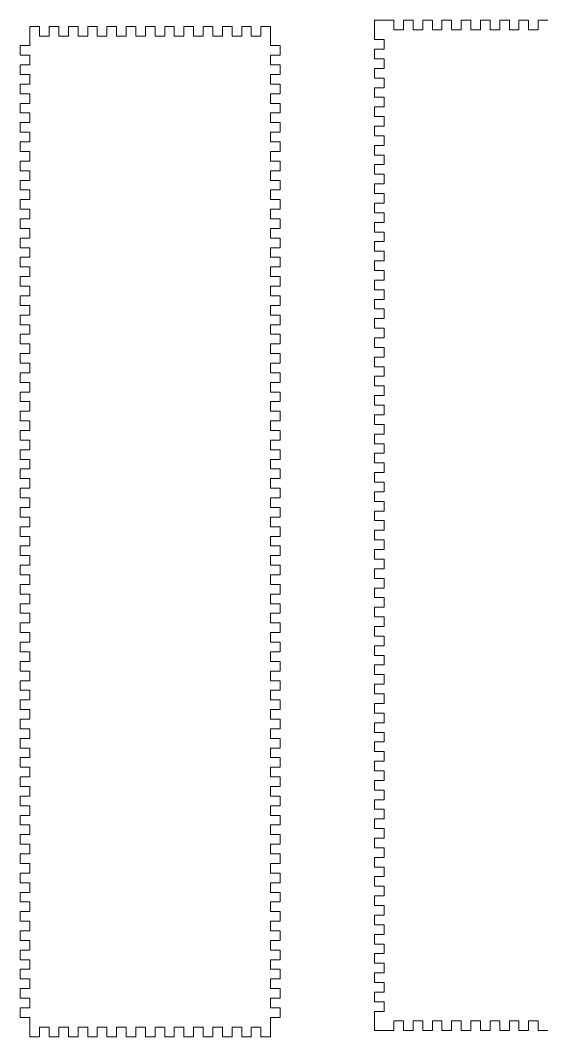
# Model space of a CAD drawing. Header units: millimetres. Extents: x 46 to 1784, y 134 to 695.
# Drawn here: x 1358.9 to 1521.4, y 290.3 to 607.2 of the extents above; entities that cross this region are included whole.
import ezdxf

# ---------------------------------------------------------------- set-up
doc = ezdxf.new("R2010")
doc.units = ezdxf.units.MM

msp = doc.modelspace()

# ---------------------------------------------------------------- linework, layer by layer
at = {"linetype": 'Continuous', "lineweight": 5}
for p, q in [((1361.871, 602.277), (1361.871, 605.279)), ((1361.871, 605.279), (1364.871, 605.279)), ((1364.871, 605.279), (1364.871, 602.279)), ((1367.871, 602.279), (1367.871, 605.279)), ((1367.871, 605.279), (1370.871, 605.279)), ((1370.871, 605.279), (1370.871, 602.279)), ((1373.871, 602.279), (1373.871, 605.279)), ((1373.871, 605.279), (1376.871, 605.279)), ((1376.871, 605.279), (1376.871, 602.279)), ((1379.871, 602.279), (1379.871, 605.279)), ((1379.871, 605.279), (1382.871, 605.279)), ((1382.871, 605.279), (1382.871, 602.279)), ((1385.871, 602.279), (1385.871, 605.279)), ((1385.871, 605.279), (1388.871, 605.279)), ((1388.871, 605.279), (1388.871, 602.279)), ((1391.871, 602.279), (1391.871, 605.279)), ((1391.871, 605.279), (1394.871, 605.279)), ((1394.871, 605.279), (1394.871, 602.279)), ((1397.871, 602.279), (1397.871, 605.279)), ((1397.871, 605.279), (1400.871, 605.279)), ((1400.871, 605.279), (1400.871, 602.279)), ((1403.871, 602.279), (1403.871, 605.279)), ((1403.871, 605.279), (1406.871, 605.279)), ((1406.871, 605.279), (1406.871, 602.279)), ((1409.871, 602.279), (1409.871, 605.279)), ((1409.871, 605.279), (1412.871, 605.279)), ((1412.871, 605.279), (1412.871, 602.279)), ((1415.871, 602.279), (1415.871, 605.279)), ((1415.871, 605.279), (1418.871, 605.279)), ((1418.871, 605.279), (1418.871, 602.279)), ((1421.871, 602.279), (1421.871, 605.279)), ((1421.871, 605.279), (1424.871, 605.279)), ((1424.871, 605.279), (1424.871, 602.279)), ((1427.871, 602.279), (1427.871, 605.279)), ((1427.871, 605.279), (1430.871, 605.279)), ((1430.871, 605.279), (1430.871, 602.279)), ((1433.871, 602.279), (1433.871, 605.279)), ((1433.871, 605.279), (1436.871, 605.279)), ((1436.871, 602.277), (1436.871, 605.279)), ((1475.304, 607.17), (1469.304, 607.17)), ((1469.304, 607.17), (1469.304, 601.17)), ((1472.304, 607.17), (1475.304, 607.17)), ((1475.304, 607.17), (1475.304, 604.17)), ((1478.304, 604.17), (1478.304, 607.17)), ((1478.304, 607.17), (1481.304, 607.17)), ((1481.304, 607.17), (1481.304, 604.17)), ((1484.304, 604.17), (1484.304, 607.17)), ((1484.304, 607.17), (1487.304, 607.17)), ((1487.304, 607.17), (1487.304, 604.17)), ((1493.304, 607.17), (1490.304, 607.17)), ((1490.304, 604.17), (1490.304, 607.17)), ((1493.304, 604.17), (1493.304, 607.17)), ((1499.304, 607.17), (1496.304, 607.17)), ((1496.304, 607.17), (1496.304, 604.17)), ((1499.304, 604.17), (1499.304, 607.17)), ((1505.304, 607.17), (1502.304, 607.17)), ((1502.304, 607.17), (1502.304, 604.17)), ((1505.304, 604.17), (1505.304, 607.17)), ((1511.304, 607.17), (1508.304, 607.17)), ((1508.304, 607.17), (1508.304, 604.17)), ((1511.304, 604.17), (1511.304, 607.17)), ((1517.304, 607.17), (1514.304, 607.17)), ((1514.304, 607.17), (1514.304, 604.17)), ((1517.304, 604.17), (1517.304, 607.17)), ((1523.304, 607.17), (1520.304, 607.17)), ((1520.304, 607.17), (1520.304, 604.17)), ((1361.871, 599.277), (1361.871, 602.277)), ((1364.871, 602.279), (1367.871, 602.279)), ((1370.871, 602.279), (1373.871, 602.279)), ((1376.871, 602.279), (1379.871, 602.279)), ((1382.871, 602.279), (1385.871, 602.279)), ((1388.871, 602.279), (1391.871, 602.279)), ((1394.871, 602.279), (1397.871, 602.279)), ((1400.871, 602.279), (1403.871, 602.279)), ((1406.871, 602.279), (1409.871, 602.279)), ((1412.871, 602.279), (1415.871, 602.279)), ((1418.871, 602.279), (1421.871, 602.279)), ((1424.871, 602.279), (1427.871, 602.279)), ((1430.871, 602.279), (1433.871, 602.279)), ((1436.871, 599.277), (1436.871, 602.277)), ((1475.304, 604.17), (1478.304, 604.17)), ((1481.304, 604.17), (1484.304, 604.17)), ((1487.304, 604.17), (1490.304, 604.17)), ((1496.304, 604.17), (1493.304, 604.17)), ((1502.304, 604.17), (1499.304, 604.17)), ((1508.304, 604.17), (1505.304, 604.17)), ((1514.304, 604.17), (1511.304, 604.17)), ((1520.304, 604.17), (1517.304, 604.17)), ((1358.871, 596.277), (1358.871, 599.277)), ((1358.871, 599.277), (1361.871, 599.277)), ((1439.871, 599.277), (1436.871, 599.277)), ((1439.871, 596.277), (1439.871, 599.277)), ((1469.304, 601.17), (1472.304, 601.17)), ((1469.304, 601.17), (1472.304, 601.17)), ((1472.304, 601.17), (1472.304, 598.17)), ((1361.871, 596.277), (1358.871, 596.277)), ((1361.871, 593.277), (1361.871, 596.277)), ((1436.871, 593.277), (1436.871, 596.277)), ((1436.871, 596.277), (1439.871, 596.277)), ((1472.304, 598.17), (1469.304, 598.17)), ((1469.304, 598.17), (1469.304, 595.17)), ((1358.871, 590.277), (1358.871, 593.277)), ((1358.871, 593.277), (1361.871, 593.277)), ((1439.871, 593.277), (1436.871, 593.277)), ((1439.871, 590.277), (1439.871, 593.277)), ((1469.304, 595.17), (1472.304, 595.17)), ((1472.304, 595.17), (1472.304, 592.17)), ((1361.871, 590.277), (1358.871, 590.277)), ((1361.871, 587.277), (1361.871, 590.277)), ((1436.871, 587.277), (1436.871, 590.277)), ((1436.871, 590.277), (1439.871, 590.277)), ((1472.304, 592.17), (1469.304, 592.17)), ((1469.304, 592.17), (1469.304, 589.17)), ((1358.871, 584.277), (1358.871, 587.277)), ((1358.871, 587.277), (1361.871, 587.277)), ((1439.871, 587.277), (1436.871, 587.277)), ((1439.871, 584.277), (1439.871, 587.277)), ((1469.304, 589.17), (1472.304, 589.17)), ((1472.304, 589.17), (1472.304, 586.17)), ((1361.871, 584.277), (1358.871, 584.277)), ((1361.871, 581.277), (1361.871, 584.277)), ((1436.871, 581.277), (1436.871, 584.277)), ((1436.871, 584.277), (1439.871, 584.277)), ((1472.304, 586.17), (1469.304, 586.17)), ((1469.304, 586.17), (1469.304, 583.17)), ((1469.304, 583.17), (1472.304, 583.17)), ((1472.304, 583.17), (1472.304, 580.17)), ((1358.871, 578.277), (1358.871, 581.277)), ((1358.871, 581.277), (1361.871, 581.277)), ((1439.871, 581.277), (1436.871, 581.277)), ((1439.871, 578.277), (1439.871, 581.277)), ((1472.304, 580.17), (1469.304, 580.17)), ((1469.304, 580.17), (1469.304, 577.17)), ((1361.871, 578.277), (1358.871, 578.277)), ((1361.871, 575.277), (1361.871, 578.277)), ((1436.871, 575.277), (1436.871, 578.277)), ((1436.871, 578.277), (1439.871, 578.277)), ((1469.304, 577.17), (1472.304, 577.17)), ((1472.304, 577.17), (1472.304, 574.17)), ((1358.871, 572.277), (1358.871, 575.277)), ((1358.871, 575.277), (1361.871, 575.277)), ((1439.871, 575.277), (1436.871, 575.277)), ((1439.871, 572.277), (1439.871, 575.277)), ((1472.304, 574.17), (1469.304, 574.17)), ((1469.304, 574.17), (1469.304, 571.17)), ((1361.871, 572.277), (1358.871, 572.277)), ((1361.871, 569.277), (1361.871, 572.277)), ((1436.871, 569.277), (1436.871, 572.277)), ((1436.871, 572.277), (1439.871, 572.277)), ((1469.304, 571.17), (1472.304, 571.17)), ((1472.304, 571.17), (1472.304, 568.17)), ((1358.871, 566.277), (1358.871, 569.277)), ((1358.871, 569.277), (1361.871, 569.277)), ((1439.871, 569.277), (1436.871, 569.277)), ((1439.871, 566.277), (1439.871, 569.277)), ((1472.304, 568.17), (1469.304, 568.17)), ((1469.304, 568.17), (1469.304, 565.17)), ((1361.871, 566.277), (1358.871, 566.277)), ((1361.871, 563.277), (1361.871, 566.277)), ((1436.871, 563.277), (1436.871, 566.277)), ((1436.871, 566.277), (1439.871, 566.277)), ((1469.304, 565.17), (1472.304, 565.17)), ((1472.304, 565.17), (1472.304, 562.17)), ((1358.871, 560.277), (1358.871, 563.277)), ((1358.871, 563.277), (1361.871, 563.277)), ((1439.871, 563.277), (1436.871, 563.277)), ((1439.871, 560.277), (1439.871, 563.277)), ((1472.304, 562.17), (1469.304, 562.17)), ((1469.304, 562.17), (1469.304, 559.17)), ((1361.871, 560.277), (1358.871, 560.277)), ((1361.871, 557.277), (1361.871, 560.277)), ((1436.871, 557.277), (1436.871, 560.277)), ((1436.871, 560.277), (1439.871, 560.277)), ((1469.304, 559.17), (1472.304, 559.17)), ((1472.304, 559.17), (1472.304, 556.17)), ((1358.871, 554.277), (1358.871, 557.277)), ((1358.871, 557.277), (1361.871, 557.277)), ((1439.871, 557.277), (1436.871, 557.277)), ((1439.871, 554.277), (1439.871, 557.277)), ((1472.304, 556.17), (1469.304, 556.17)), ((1469.304, 556.17), (1469.304, 553.17)), ((1361.871, 554.277), (1358.871, 554.277)), ((1361.871, 551.277), (1361.871, 554.277)), ((1436.871, 551.277), (1436.871, 554.277)), ((1436.871, 554.277), (1439.871, 554.277)), ((1469.304, 553.17), (1472.304, 553.17)), ((1472.304, 553.17), (1472.304, 550.17)), ((1358.871, 548.277), (1358.871, 551.277)), ((1358.871, 551.277), (1361.871, 551.277)), ((1361.871, 548.277), (1358.871, 548.277)), ((1361.871, 545.277), (1361.871, 548.277)), ((1439.871, 551.277), (1436.871, 551.277)), ((1436.871, 545.277), (1436.871, 548.277)), ((1436.871, 548.277), (1439.871, 548.277)), ((1439.871, 548.277), (1439.871, 551.277)), ((1472.304, 550.17), (1469.304, 550.17)), ((1469.304, 550.17), (1469.304, 547.17)), ((1358.871, 542.277), (1358.871, 545.277)), ((1358.871, 545.277), (1361.871, 545.277)), ((1439.871, 545.277), (1436.871, 545.277)), ((1439.871, 542.277), (1439.871, 545.277)), ((1469.304, 547.17), (1472.304, 547.17)), ((1472.304, 547.17), (1472.304, 544.17)), ((1361.871, 542.277), (1358.871, 542.277)), ((1361.871, 539.277), (1361.871, 542.277)), ((1436.871, 539.277), (1436.871, 542.277)), ((1436.871, 542.277), (1439.871, 542.277)), ((1472.304, 544.17), (1469.304, 544.17)), ((1469.304, 544.17), (1469.304, 541.17)), ((1358.871, 536.277), (1358.871, 539.277)), ((1358.871, 539.277), (1361.871, 539.277)), ((1439.871, 539.277), (1436.871, 539.277)), ((1439.871, 536.277), (1439.871, 539.277)), ((1469.304, 541.17), (1472.304, 541.17)), ((1472.304, 541.17), (1472.304, 538.17)), ((1361.871, 536.277), (1358.871, 536.277)), ((1361.871, 533.277), (1361.871, 536.277)), ((1436.871, 533.277), (1436.871, 536.277)), ((1436.871, 536.277), (1439.871, 536.277)), ((1472.304, 538.17), (1469.304, 538.17)), ((1469.304, 538.17), (1469.304, 535.17)), ((1358.871, 530.277), (1358.871, 533.277)), ((1358.871, 533.277), (1361.871, 533.277)), ((1439.871, 533.277), (1436.871, 533.277)), ((1439.871, 530.277), (1439.871, 533.277)), ((1469.304, 535.17), (1472.304, 535.17)), ((1472.304, 535.17), (1472.304, 532.17)), ((1361.871, 530.277), (1358.871, 530.277)), ((1361.871, 527.277), (1361.871, 530.277)), ((1436.871, 527.277), (1436.871, 530.277)), ((1436.871, 530.277), (1439.871, 530.277)), ((1472.304, 532.17), (1469.304, 532.17)), ((1469.304, 532.17), (1469.304, 529.17)), ((1358.871, 524.277), (1358.871, 527.277)), ((1358.871, 527.277), (1361.871, 527.277)), ((1439.871, 527.277), (1436.871, 527.277)), ((1439.871, 524.277), (1439.871, 527.277)), ((1469.304, 529.17), (1472.304, 529.17)), ((1472.304, 526.17), (1469.304, 526.17)), ((1469.304, 526.17), (1469.304, 523.17)), ((1472.304, 529.17), (1472.304, 526.17)), ((1361.871, 524.277), (1358.871, 524.277)), ((1361.871, 521.277), (1361.871, 524.277)), ((1436.871, 521.277), (1436.871, 524.277)), ((1436.871, 524.277), (1439.871, 524.277)), ((1469.304, 523.17), (1472.304, 523.17)), ((1472.304, 523.17), (1472.304, 520.17)), ((1358.871, 518.277), (1358.871, 521.277)), ((1358.871, 521.277), (1361.871, 521.277)), ((1439.871, 521.277), (1436.871, 521.277)), ((1439.871, 518.277), (1439.871, 521.277)), ((1472.304, 520.17), (1469.304, 520.17)), ((1469.304, 520.17), (1469.304, 517.17)), ((1361.871, 518.277), (1358.871, 518.277)), ((1361.871, 515.277), (1361.871, 518.277)), ((1436.871, 515.277), (1436.871, 518.277)), ((1436.871, 518.277), (1439.871, 518.277)), ((1469.304, 517.17), (1472.304, 517.17)), ((1472.304, 517.17), (1472.304, 514.17)), ((1358.871, 512.277), (1358.871, 515.277)), ((1358.871, 515.277), (1361.871, 515.277)), ((1439.871, 515.277), (1436.871, 515.277)), ((1439.871, 512.277), (1439.871, 515.277)), ((1472.304, 514.17), (1469.304, 514.17)), ((1469.304, 514.17), (1469.304, 511.17)), ((1361.871, 512.277), (1358.871, 512.277)), ((1361.871, 509.277), (1361.871, 512.277)), ((1436.871, 509.277), (1436.871, 512.277)), ((1436.871, 512.277), (1439.871, 512.277)), ((1469.304, 511.17), (1472.304, 511.17)), ((1472.304, 511.17), (1472.304, 508.17)), ((1358.871, 506.277), (1358.871, 509.277)), ((1358.871, 509.277), (1361.871, 509.277)), ((1439.871, 509.277), (1436.871, 509.277)), ((1439.871, 506.277), (1439.871, 509.277)), ((1472.304, 508.17), (1469.304, 508.17)), ((1469.304, 508.17), (1469.304, 505.17)), ((1361.871, 506.277), (1358.871, 506.277)), ((1361.871, 503.277), (1361.871, 506.277)), ((1436.871, 503.277), (1436.871, 506.277)), ((1436.871, 506.277), (1439.871, 506.277)), ((1469.304, 505.17), (1472.304, 505.17)), ((1472.304, 505.17), (1472.304, 502.17)), ((1358.871, 500.277), (1358.871, 503.277)), ((1358.871, 503.277), (1361.871, 503.277)), ((1439.871, 503.277), (1436.871, 503.277)), ((1439.871, 500.277), (1439.871, 503.277)), ((1472.304, 502.17), (1469.304, 502.17)), ((1469.304, 502.17), (1469.304, 499.17)), ((1361.871, 500.277), (1358.871, 500.277)), ((1361.871, 497.277), (1361.871, 500.277)), ((1436.871, 497.277), (1436.871, 500.277)), ((1436.871, 500.277), (1439.871, 500.277)), ((1469.304, 499.17), (1472.304, 499.17)), ((1472.304, 499.17), (1472.304, 496.17)), ((1358.871, 494.277), (1358.871, 497.277)), ((1358.871, 497.277), (1361.871, 497.277)), ((1439.871, 497.277), (1436.871, 497.277)), ((1439.871, 494.277), (1439.871, 497.277)), ((1472.304, 496.17), (1469.304, 496.17)), ((1469.304, 496.17), (1469.304, 493.17)), ((1361.871, 494.277), (1358.871, 494.277)), ((1358.871, 488.277), (1358.871, 491.277)), ((1358.871, 491.277), (1361.871, 491.277)), ((1361.871, 491.277), (1361.871, 494.277)), ((1436.871, 491.277), (1436.871, 494.277)), ((1436.871, 494.277), (1439.871, 494.277)), ((1439.871, 491.277), (1436.871, 491.277)), ((1439.871, 488.277), (1439.871, 491.277)), ((1469.304, 493.17), (1472.304, 493.17)), ((1472.304, 493.17), (1472.304, 490.17)), ((1361.871, 488.277), (1358.871, 488.277)), ((1361.871, 485.278), (1361.871, 488.278)), ((1436.871, 485.278), (1436.871, 488.278)), ((1436.871, 488.277), (1439.871, 488.277)), ((1472.304, 490.17), (1469.304, 490.17)), ((1469.304, 490.17), (1469.304, 487.17)), ((1358.871, 482.278), (1358.871, 485.278)), ((1358.871, 485.278), (1361.871, 485.278)), ((1439.871, 485.278), (1436.871, 485.278)), ((1439.871, 482.278), (1439.871, 485.278)), ((1469.304, 487.17), (1472.304, 487.17)), ((1472.304, 487.17), (1472.304, 484.17)), ((1361.871, 482.278), (1358.871, 482.278)), ((1361.871, 479.278), (1361.871, 482.278)), ((1436.871, 479.278), (1436.871, 482.278)), ((1436.871, 482.278), (1439.871, 482.278)), ((1472.304, 484.17), (1469.304, 484.17)), ((1469.304, 484.17), (1469.304, 481.17)), ((1358.871, 476.278), (1358.871, 479.278)), ((1358.871, 479.278), (1361.871, 479.278)), ((1439.871, 479.278), (1436.871, 479.278)), ((1439.871, 476.278), (1439.871, 479.278)), ((1469.304, 481.17), (1472.304, 481.17)), ((1472.304, 481.17), (1472.304, 478.17)), ((1361.871, 476.278), (1358.871, 476.278)), ((1361.871, 473.278), (1361.871, 476.278)), ((1436.871, 473.278), (1436.871, 476.278)), ((1436.871, 476.278), (1439.871, 476.278)), ((1472.304, 478.17), (1469.304, 478.17)), ((1469.304, 478.17), (1469.304, 475.17)), ((1358.871, 470.278), (1358.871, 473.278)), ((1358.871, 473.278), (1361.871, 473.278)), ((1439.871, 473.278), (1436.871, 473.278)), ((1439.871, 470.278), (1439.871, 473.278)), ((1469.304, 475.17), (1472.304, 475.17)), ((1472.304, 472.17), (1469.304, 472.17)), ((1469.304, 472.17), (1469.304, 469.17)), ((1472.304, 475.17), (1472.304, 472.17)), ((1361.871, 470.278), (1358.871, 470.278)), ((1361.871, 467.278), (1361.871, 470.278)), ((1436.871, 467.278), (1436.871, 470.278)), ((1436.871, 470.278), (1439.871, 470.278)), ((1469.304, 469.17), (1472.304, 469.17)), ((1472.304, 469.17), (1472.304, 466.17)), ((1358.871, 464.278), (1358.871, 467.278)), ((1358.871, 467.278), (1361.871, 467.278)), ((1439.871, 467.278), (1436.871, 467.278)), ((1439.871, 464.278), (1439.871, 467.278)), ((1472.304, 466.17), (1469.304, 466.17)), ((1469.304, 466.17), (1469.304, 463.17)), ((1361.871, 464.278), (1358.871, 464.278)), ((1361.871, 461.278), (1361.871, 464.278)), ((1436.871, 461.278), (1436.871, 464.278)), ((1436.871, 464.278), (1439.871, 464.278)), ((1469.304, 463.17), (1472.304, 463.17)), ((1472.304, 463.17), (1472.304, 460.17)), ((1358.871, 458.278), (1358.871, 461.278)), ((1358.871, 461.278), (1361.871, 461.278)), ((1439.871, 461.278), (1436.871, 461.278)), ((1439.871, 458.278), (1439.871, 461.278)), ((1472.304, 460.17), (1469.304, 460.17)), ((1469.304, 460.17), (1469.304, 457.17)), ((1361.871, 458.278), (1358.871, 458.278)), ((1361.871, 455.278), (1361.871, 458.278)), ((1436.871, 455.278), (1436.871, 458.278)), ((1436.871, 458.278), (1439.871, 458.278)), ((1469.304, 457.17), (1472.304, 457.17)), ((1472.304, 457.17), (1472.304, 454.17)), ((1358.871, 452.278), (1358.871, 455.278)), ((1358.871, 455.278), (1361.871, 455.278)), ((1439.871, 455.278), (1436.871, 455.278)), ((1439.871, 452.278), (1439.871, 455.278)), ((1472.304, 454.17), (1469.304, 454.17)), ((1469.304, 454.17), (1469.304, 451.17)), ((1361.871, 452.278), (1358.871, 452.278)), ((1361.871, 449.278), (1361.871, 452.278)), ((1436.871, 449.278), (1436.871, 452.278)), ((1436.871, 452.278), (1439.871, 452.278)), ((1469.304, 451.17), (1472.304, 451.17)), ((1472.304, 451.17), (1472.304, 448.17)), ((1358.871, 446.278), (1358.871, 449.278)), ((1358.871, 449.278), (1361.871, 449.278)), ((1439.871, 449.278), (1436.871, 449.278)), ((1439.871, 446.278), (1439.871, 449.278)), ((1472.304, 448.17), (1469.304, 448.17)), ((1469.304, 448.17), (1469.304, 445.17)), ((1361.871, 446.278), (1358.871, 446.278)), ((1361.871, 443.278), (1361.871, 446.278)), ((1436.871, 443.278), (1436.871, 446.278)), ((1436.871, 446.278), (1439.871, 446.278)), ((1469.304, 445.17), (1472.304, 445.17)), ((1472.304, 445.17), (1472.304, 442.17)), ((1358.871, 440.278), (1358.871, 443.278)), ((1358.871, 443.278), (1361.871, 443.278)), ((1439.871, 443.278), (1436.871, 443.278)), ((1439.871, 440.278), (1439.871, 443.278)), ((1472.304, 442.17), (1469.304, 442.17)), ((1469.304, 442.17), (1469.304, 439.17)), ((1361.871, 440.278), (1358.871, 440.278)), ((1361.871, 437.278), (1361.871, 440.278)), ((1436.871, 437.278), (1436.871, 440.278)), ((1436.871, 440.278), (1439.871, 440.278)), ((1469.304, 439.17), (1472.304, 439.17)), ((1472.304, 439.17), (1472.304, 436.17)), ((1358.871, 434.278), (1358.871, 437.278)), ((1358.871, 437.278), (1361.871, 437.278)), ((1361.871, 434.278), (1358.871, 434.278)), ((1361.871, 431.278), (1361.871, 434.278)), ((1439.871, 437.278), (1436.871, 437.278)), ((1436.871, 431.278), (1436.871, 434.278)), ((1436.871, 434.278), (1439.871, 434.278)), ((1439.871, 434.278), (1439.871, 437.278)), ((1472.304, 436.17), (1469.304, 436.17)), ((1469.304, 436.17), (1469.304, 433.17)), ((1358.871, 428.278), (1358.871, 431.278)), ((1358.871, 431.278), (1361.871, 431.278)), ((1439.871, 431.278), (1436.871, 431.278)), ((1439.871, 428.278), (1439.871, 431.278)), ((1469.304, 433.17), (1472.304, 433.17)), ((1472.304, 433.17), (1472.304, 430.17)), ((1361.871, 428.278), (1358.871, 428.278)), ((1361.871, 425.278), (1361.871, 428.278)), ((1436.871, 425.278), (1436.871, 428.278)), ((1436.871, 428.278), (1439.871, 428.278)), ((1472.304, 430.17), (1469.304, 430.17)), ((1469.304, 430.17), (1469.304, 427.17)), ((1358.871, 422.278), (1358.871, 425.278)), ((1358.871, 425.278), (1361.871, 425.278)), ((1439.871, 425.278), (1436.871, 425.278)), ((1439.871, 422.278), (1439.871, 425.278)), ((1469.304, 427.17), (1472.304, 427.17)), ((1472.304, 427.17), (1472.304, 424.17)), ((1361.871, 422.278), (1358.871, 422.278)), ((1361.871, 419.278), (1361.871, 422.278)), ((1436.871, 419.278), (1436.871, 422.278)), ((1436.871, 422.278), (1439.871, 422.278)), ((1472.304, 424.17), (1469.304, 424.17)), ((1469.304, 424.17), (1469.304, 421.17)), ((1358.871, 416.278), (1358.871, 419.278)), ((1358.871, 419.278), (1361.871, 419.278)), ((1439.871, 419.278), (1436.871, 419.278)), ((1439.871, 416.278), (1439.871, 419.278)), ((1469.304, 421.17), (1472.304, 421.17)), ((1472.304, 421.17), (1472.304, 418.17)), ((1361.871, 416.278), (1358.871, 416.278)), ((1361.871, 413.278), (1361.871, 416.278)), ((1436.871, 413.278), (1436.871, 416.278)), ((1436.871, 416.278), (1439.871, 416.278)), ((1472.304, 418.17), (1469.304, 418.17)), ((1469.304, 418.17), (1469.304, 415.17)), ((1469.304, 415.17), (1472.304, 415.17)), ((1472.304, 415.17), (1472.304, 412.17)), ((1358.871, 410.278), (1358.871, 413.278)), ((1358.871, 413.278), (1361.871, 413.278)), ((1439.871, 413.278), (1436.871, 413.278)), ((1439.871, 410.278), (1439.871, 413.278)), ((1472.304, 412.17), (1469.304, 412.17)), ((1469.304, 412.17), (1469.304, 409.17)), ((1361.871, 410.278), (1358.871, 410.278)), ((1361.871, 407.278), (1361.871, 410.278)), ((1436.871, 407.278), (1436.871, 410.278)), ((1436.871, 410.278), (1439.871, 410.278)), ((1469.304, 409.17), (1472.304, 409.17)), ((1472.304, 409.17), (1472.304, 406.17)), ((1358.871, 404.278), (1358.871, 407.278)), ((1358.871, 407.278), (1361.871, 407.278)), ((1439.871, 407.278), (1436.871, 407.278)), ((1439.871, 404.278), (1439.871, 407.278)), ((1472.304, 406.17), (1469.304, 406.17)), ((1469.304, 406.17), (1469.304, 403.17)), ((1361.871, 404.278), (1358.871, 404.278)), ((1361.871, 401.278), (1361.871, 404.278)), ((1436.871, 401.278), (1436.871, 404.278)), ((1436.871, 404.278), (1439.871, 404.278)), ((1469.304, 403.17), (1472.304, 403.17)), ((1472.304, 403.17), (1472.304, 400.17)), ((1358.871, 398.278), (1358.871, 401.278)), ((1358.871, 401.278), (1361.871, 401.278)), ((1439.871, 401.278), (1436.871, 401.278)), ((1439.871, 398.278), (1439.871, 401.278)), ((1472.304, 400.17), (1469.304, 400.17)), ((1469.304, 400.17), (1469.304, 397.17)), ((1361.871, 398.278), (1358.871, 398.278)), ((1361.871, 395.278), (1361.871, 398.278)), ((1436.871, 395.278), (1436.871, 398.278)), ((1436.871, 398.278), (1439.871, 398.278)), ((1469.304, 397.17), (1472.304, 397.17)), ((1472.304, 397.17), (1472.304, 394.17)), ((1358.871, 392.278), (1358.871, 395.278)), ((1358.871, 395.278), (1361.871, 395.278)), ((1439.871, 395.278), (1436.871, 395.278)), ((1439.871, 392.278), (1439.871, 395.278)), ((1472.304, 394.17), (1469.304, 394.17)), ((1469.304, 394.17), (1469.304, 391.17)), ((1361.871, 392.278), (1358.871, 392.278)), ((1361.871, 389.278), (1361.871, 392.278)), ((1436.871, 389.278), (1436.871, 392.278)), ((1436.871, 392.278), (1439.871, 392.278)), ((1469.304, 391.17), (1472.304, 391.17)), ((1472.304, 391.17), (1472.304, 388.17)), ((1358.871, 386.278), (1358.871, 389.278)), ((1358.871, 389.278), (1361.871, 389.278)), ((1439.871, 389.278), (1436.871, 389.278)), ((1439.871, 386.278), (1439.871, 389.278)), ((1472.304, 388.17), (1469.304, 388.17)), ((1469.304, 388.17), (1469.304, 385.17)), ((1361.871, 386.278), (1358.871, 386.278)), ((1361.871, 383.278), (1361.871, 386.278)), ((1436.871, 383.278), (1436.871, 386.278)), ((1436.871, 386.278), (1439.871, 386.278)), ((1469.304, 385.17), (1472.304, 385.17)), ((1472.304, 385.17), (1472.304, 382.17)), ((1358.871, 380.278), (1358.871, 383.278)), ((1358.871, 383.278), (1361.871, 383.278)), ((1361.871, 380.278), (1358.871, 380.278)), ((1361.871, 377.278), (1361.871, 380.278)), ((1439.871, 383.278), (1436.871, 383.278)), ((1436.871, 377.278), (1436.871, 380.278)), ((1436.871, 380.278), (1439.871, 380.278)), ((1439.871, 380.278), (1439.871, 383.278)), ((1472.304, 382.17), (1469.304, 382.17)), ((1469.304, 382.17), (1469.304, 379.17)), ((1358.871, 374.278), (1358.871, 377.278)), ((1358.871, 377.278), (1361.871, 377.278)), ((1439.871, 377.278), (1436.871, 377.278)), ((1439.871, 374.278), (1439.871, 377.278)), ((1469.304, 379.17), (1472.304, 379.17)), ((1472.304, 379.17), (1472.304, 376.17)), ((1361.871, 374.278), (1358.871, 374.278)), ((1361.871, 371.278), (1361.871, 374.278)), ((1436.871, 371.278), (1436.871, 374.278)), ((1436.871, 374.278), (1439.871, 374.278)), ((1472.304, 376.17), (1469.304, 376.17)), ((1469.304, 376.17), (1469.304, 373.17)), ((1358.871, 368.278), (1358.871, 371.278)), ((1358.871, 371.278), (1361.871, 371.278)), ((1439.871, 371.278), (1436.871, 371.278)), ((1439.871, 368.278), (1439.871, 371.278)), ((1469.304, 373.17), (1472.304, 373.17)), ((1472.304, 373.17), (1472.304, 370.17)), ((1361.871, 368.278), (1358.871, 368.278)), ((1361.871, 365.278), (1361.871, 368.278)), ((1436.871, 365.278), (1436.871, 368.278)), ((1436.871, 368.278), (1439.871, 368.278)), ((1472.304, 370.17), (1469.304, 370.17)), ((1469.304, 370.17), (1469.304, 367.17)), ((1358.871, 362.278), (1358.871, 365.278)), ((1358.871, 365.278), (1361.871, 365.278)), ((1439.871, 365.278), (1436.871, 365.278)), ((1439.871, 362.278), (1439.871, 365.278)), ((1469.304, 367.17), (1472.304, 367.17)), ((1472.304, 367.17), (1472.304, 364.17)), ((1361.871, 362.278), (1358.871, 362.278)), ((1361.871, 359.278), (1361.871, 362.278)), ((1436.871, 359.278), (1436.871, 362.278)), ((1436.871, 362.278), (1439.871, 362.278)), ((1472.304, 364.17), (1469.304, 364.17)), ((1469.304, 364.17), (1469.304, 361.17)), ((1358.871, 356.278), (1358.871, 359.278)), ((1358.871, 359.278), (1361.871, 359.278)), ((1439.871, 359.278), (1436.871, 359.278)), ((1439.871, 356.278), (1439.871, 359.278)), ((1469.304, 361.17), (1472.304, 361.17)), ((1472.304, 358.17), (1469.304, 358.17)), ((1469.304, 358.17), (1469.304, 355.17)), ((1472.304, 361.17), (1472.304, 358.17)), ((1361.871, 356.278), (1358.871, 356.278)), ((1361.871, 353.278), (1361.871, 356.278)), ((1436.871, 353.278), (1436.871, 356.278)), ((1436.871, 356.278), (1439.871, 356.278)), ((1469.304, 355.17), (1472.304, 355.17)), ((1472.304, 355.17), (1472.304, 352.17)), ((1358.871, 350.278), (1358.871, 353.278)), ((1358.871, 353.278), (1361.871, 353.278)), ((1439.871, 353.278), (1436.871, 353.278)), ((1439.871, 350.278), (1439.871, 353.278)), ((1472.304, 352.17), (1469.304, 352.17)), ((1469.304, 352.17), (1469.304, 349.17)), ((1361.871, 350.278), (1358.871, 350.278)), ((1361.871, 347.278), (1361.871, 350.278)), ((1436.871, 347.278), (1436.871, 350.278)), ((1436.871, 350.278), (1439.871, 350.278)), ((1469.304, 349.17), (1472.304, 349.17)), ((1472.304, 349.17), (1472.304, 346.17)), ((1358.871, 344.278), (1358.871, 347.278)), ((1358.871, 347.278), (1361.871, 347.278)), ((1439.871, 347.278), (1436.871, 347.278)), ((1439.871, 344.278), (1439.871, 347.278)), ((1472.304, 346.17), (1469.304, 346.17)), ((1469.304, 346.17), (1469.304, 343.17)), ((1361.871, 344.278), (1358.871, 344.278)), ((1361.871, 341.278), (1361.871, 344.278)), ((1436.871, 341.278), (1436.871, 344.278)), ((1436.871, 344.278), (1439.871, 344.278)), ((1469.304, 343.17), (1472.304, 343.17)), ((1472.304, 343.17), (1472.304, 340.17)), ((1358.871, 338.278), (1358.871, 341.278)), ((1358.871, 341.278), (1361.871, 341.278)), ((1439.871, 341.278), (1436.871, 341.278)), ((1439.871, 338.278), (1439.871, 341.278)), ((1472.304, 340.17), (1469.304, 340.17)), ((1469.304, 340.17), (1469.304, 337.17)), ((1361.871, 338.278), (1358.871, 338.278)), ((1361.871, 335.278), (1361.871, 338.278)), ((1436.871, 335.278), (1436.871, 338.278)), ((1436.871, 338.278), (1439.871, 338.278)), ((1469.304, 337.17), (1472.304, 337.17)), ((1472.304, 337.17), (1472.304, 334.17)), ((1358.871, 332.278), (1358.871, 335.278)), ((1358.871, 335.278), (1361.871, 335.278)), ((1439.871, 335.278), (1436.871, 335.278)), ((1439.871, 332.278), (1439.871, 335.278)), ((1472.304, 334.17), (1469.304, 334.17)), ((1469.304, 334.17), (1469.304, 331.17)), ((1361.871, 332.278), (1358.871, 332.278)), ((1361.871, 329.278), (1361.871, 332.278)), ((1436.871, 329.278), (1436.871, 332.278)), ((1436.871, 332.278), (1439.871, 332.278)), ((1469.304, 331.17), (1472.304, 331.17)), ((1472.304, 331.17), (1472.304, 328.17)), ((1358.871, 326.278), (1358.871, 329.278)), ((1358.871, 329.278), (1361.871, 329.278)), ((1439.871, 329.278), (1436.871, 329.278)), ((1439.871, 326.278), (1439.871, 329.278)), ((1472.304, 328.17), (1469.304, 328.17)), ((1469.304, 328.17), (1469.304, 325.17)), ((1361.871, 326.278), (1358.871, 326.278)), ((1358.871, 320.278), (1358.871, 323.278)), ((1358.871, 323.278), (1361.871, 323.278)), ((1361.871, 323.278), (1361.871, 326.278)), ((1436.871, 323.278), (1436.871, 326.278)), ((1436.871, 326.278), (1439.871, 326.278)), ((1439.871, 323.278), (1436.871, 323.278)), ((1439.871, 320.278), (1439.871, 323.278)), ((1469.304, 325.17), (1472.304, 325.17)), ((1472.304, 325.17), (1472.304, 322.17)), ((1361.871, 320.278), (1358.871, 320.278)), ((1361.871, 317.279), (1361.871, 320.279)), ((1436.871, 317.279), (1436.871, 320.279)), ((1436.871, 320.278), (1439.871, 320.278)), ((1472.304, 322.17), (1469.304, 322.17)), ((1469.304, 322.17), (1469.304, 319.17)), ((1358.871, 314.279), (1358.871, 317.279)), ((1358.871, 317.279), (1361.871, 317.279)), ((1439.871, 317.279), (1436.871, 317.279)), ((1439.871, 314.279), (1439.871, 317.279)), ((1469.304, 319.17), (1472.304, 319.17)), ((1472.304, 319.17), (1472.304, 316.17)), ((1361.871, 314.279), (1358.871, 314.279)), ((1361.871, 311.279), (1361.871, 314.279)), ((1436.871, 311.279), (1436.871, 314.279)), ((1436.871, 314.279), (1439.871, 314.279)), ((1472.304, 316.17), (1469.304, 316.17)), ((1469.304, 316.17), (1469.304, 313.17)), ((1358.871, 308.279), (1358.871, 311.279)), ((1358.871, 311.279), (1361.871, 311.279)), ((1439.871, 311.279), (1436.871, 311.279)), ((1439.871, 308.279), (1439.871, 311.279)), ((1469.304, 313.17), (1472.304, 313.17)), ((1472.304, 313.17), (1472.304, 310.17)), ((1361.871, 308.279), (1358.871, 308.279)), ((1361.871, 305.279), (1361.871, 308.279)), ((1436.871, 305.279), (1436.871, 308.279)), ((1436.871, 308.279), (1439.871, 308.279)), ((1472.304, 310.17), (1469.304, 310.17)), ((1469.304, 310.17), (1469.304, 307.17)), ((1358.871, 302.279), (1358.871, 305.279)), ((1358.871, 305.279), (1361.871, 305.279)), ((1439.871, 305.279), (1436.871, 305.279)), ((1439.871, 302.279), (1439.871, 305.279)), ((1469.304, 307.17), (1472.304, 307.17)), ((1472.304, 307.17), (1472.304, 304.17)), ((1361.871, 302.279), (1358.871, 302.279)), ((1361.871, 299.279), (1361.871, 302.279)), ((1436.871, 299.279), (1436.871, 302.279)), ((1436.871, 302.279), (1439.871, 302.279)), ((1472.304, 304.17), (1469.304, 304.17)), ((1469.304, 304.17), (1469.304, 301.17)), ((1469.304, 301.17), (1472.304, 301.17)), ((1472.304, 301.17), (1472.304, 298.17)), ((1358.871, 296.279), (1358.871, 299.279)), ((1358.871, 299.279), (1361.871, 299.279)), ((1439.871, 299.279), (1436.871, 299.279)), ((1439.871, 296.279), (1439.871, 299.279)), ((1469.304, 292.17), (1469.304, 298.17)), ((1472.304, 298.17), (1469.304, 298.17)), ((1361.871, 296.279), (1358.871, 296.279)), ((1361.871, 290.279), (1361.871, 296.279)), ((1436.871, 290.279), (1436.871, 296.279)), ((1436.871, 296.279), (1439.871, 296.279)), ((1475.304, 292.17), (1475.304, 295.17)), ((1475.304, 295.17), (1478.304, 295.17)), ((1478.304, 295.17), (1478.304, 292.17)), ((1481.304, 292.17), (1481.304, 295.17)), ((1481.304, 295.17), (1484.304, 295.17)), ((1484.304, 295.17), (1484.304, 292.17)), ((1487.304, 292.17), (1487.304, 295.17)), ((1487.304, 295.17), (1490.304, 295.17)), ((1490.304, 295.17), (1490.304, 292.17)), ((1496.304, 295.17), (1493.304, 295.17)), ((1493.304, 295.17), (1493.304, 292.17)), ((1496.304, 292.17), (1496.304, 295.17)), ((1502.304, 295.17), (1499.304, 295.17)), ((1499.304, 295.17), (1499.304, 292.17)), ((1502.304, 292.17), (1502.304, 295.17)), ((1508.304, 295.17), (1505.304, 295.17)), ((1505.304, 295.17), (1505.304, 292.17)), ((1508.304, 292.17), (1508.304, 295.17)), ((1514.304, 295.17), (1511.304, 295.17)), ((1511.304, 295.17), (1511.304, 292.17)), ((1514.304, 292.17), (1514.304, 295.17)), ((1520.304, 295.17), (1517.304, 295.17)), ((1517.304, 295.17), (1517.304, 292.17)), ((1520.304, 292.17), (1520.304, 295.17)), ((1364.871, 290.279), (1364.871, 293.279)), ((1364.871, 293.279), (1367.871, 293.279)), ((1367.871, 293.279), (1367.871, 290.279)), ((1370.871, 290.279), (1370.871, 293.279)), ((1370.871, 293.279), (1373.871, 293.279)), ((1373.871, 293.279), (1373.871, 290.279)), ((1376.871, 290.279), (1376.871, 293.279)), ((1376.871, 293.279), (1379.871, 293.279)), ((1379.871, 293.279), (1379.871, 290.279)), ((1382.871, 290.279), (1382.871, 293.279)), ((1382.871, 293.279), (1385.871, 293.279)), ((1385.871, 293.279), (1385.871, 290.279)), ((1388.871, 290.279), (1388.871, 293.279)), ((1388.871, 293.279), (1391.871, 293.279)), ((1391.871, 293.279), (1391.871, 290.279)), ((1394.871, 290.279), (1394.871, 293.279)), ((1394.871, 293.279), (1397.871, 293.279)), ((1397.871, 293.279), (1397.871, 290.279)), ((1400.871, 290.279), (1400.871, 293.279)), ((1400.871, 293.279), (1403.871, 293.279)), ((1403.871, 293.279), (1403.871, 290.279)), ((1406.871, 290.279), (1406.871, 293.279)), ((1406.871, 293.279), (1409.871, 293.279)), ((1409.871, 293.279), (1409.871, 290.279)), ((1412.871, 290.279), (1412.871, 293.279)), ((1412.871, 293.279), (1415.871, 293.279)), ((1415.871, 293.279), (1415.871, 290.279)), ((1418.871, 290.279), (1418.871, 293.279)), ((1418.871, 293.279), (1421.871, 293.279)), ((1421.871, 293.279), (1421.871, 290.279)), ((1424.871, 290.279), (1424.871, 293.279)), ((1424.871, 293.279), (1427.871, 293.279)), ((1427.871, 293.279), (1427.871, 290.279)), ((1430.871, 290.279), (1430.871, 293.279)), ((1430.871, 293.279), (1433.871, 293.279)), ((1433.871, 293.279), (1433.871, 290.279)), ((1475.304, 292.17), (1469.304, 292.17)), ((1472.304, 292.17), (1475.304, 292.17)), ((1478.304, 292.17), (1481.304, 292.17)), ((1484.304, 292.17), (1487.304, 292.17)), ((1493.304, 292.17), (1490.304, 292.17)), ((1499.304, 292.17), (1496.304, 292.17)), ((1505.304, 292.17), (1502.304, 292.17)), ((1511.304, 292.17), (1508.304, 292.17)), ((1517.304, 292.17), (1514.304, 292.17)), ((1523.304, 292.17), (1520.304, 292.17)), ((1361.871, 290.279), (1364.871, 290.279)), ((1367.871, 290.279), (1370.871, 290.279)), ((1373.871, 290.279), (1376.871, 290.279)), ((1379.871, 290.279), (1382.871, 290.279)), ((1385.871, 290.279), (1388.871, 290.279)), ((1391.871, 290.279), (1394.871, 290.279)), ((1397.871, 290.279), (1400.871, 290.279)), ((1403.871, 290.279), (1406.871, 290.279)), ((1409.871, 290.279), (1412.871, 290.279)), ((1415.871, 290.279), (1418.871, 290.279)), ((1421.871, 290.279), (1424.871, 290.279)), ((1427.871, 290.279), (1430.871, 290.279)), ((1433.871, 290.279), (1436.871, 290.279))]:
    msp.add_line(p, q, dxfattribs=at)

doc.saveas('drawing.dxf')
